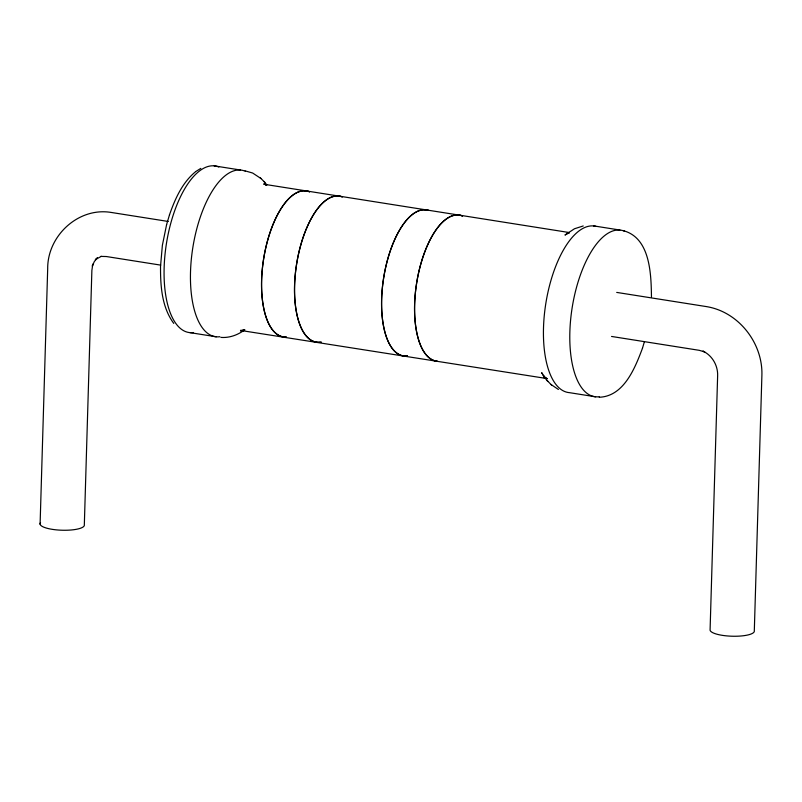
<?xml version="1.0" encoding="UTF-8"?>
<svg xmlns="http://www.w3.org/2000/svg" width="802" height="802" viewBox="0 0 802 802"><rect width="100%" height="100%" fill="white"/><g stroke="black" fill="none" stroke-linecap="round" stroke-linejoin="round"><path stroke-width="1.2" d="M40.1 524.207L47.689 268.63C47.398 235.798 78.506 206.776 111.488 212.49L168.31 221.472M651.445 296.84L651.455 296.67C651.144 274.324 650.332 237.973 623.475 230.725M166.615 224.54L162.375 245.312L160.53 266.334C160.4 285.853 161.743 307.166 173.773 323.427M169.483 214.876L169.543 214.665C175.067 198.916 182.255 182.645 195.467 171.798M599.224 397.251C623.956 396.378 635.084 367.847 642.442 348.339L642.502 348.128M166.575 224.67L169.543 214.665M642.442 348.339L644.437 341.592M244.78 329.752C237.993 334.955 229.482 338.083 220.871 337.401M195.909 171.448L200.811 168.39M242.445 330.825L244.189 329.853M101.313 256.339L95.318 259.658L97.433 257.813L94.325 261.542L92.31 266.144L92.811 264.119L91.879 270.414L84.33 524.779A22.165 5.734 1.7 0 1 60.581 530.172A22.165 5.734 1.7 0 1 40.531 522.724M244.008 329.863L240.69 331.015L244.72 330.163L240.49 330.424L547.084 378.584M569.079 232.76L564.969 235.036L574.483 228.76L583.224 225.963M569.31 232.56L567.265 232.841L569.38 232.71M100.841 256.399L106.355 256.53L160.701 265.121M569.41 232.56L263.878 184.219L266.896 184.971L264.048 183.708L265.953 184.831M214.194 165.864L240.57 170.034M593.54 225.873L619.916 230.044M616.708 292.409L706.883 306.675C738.782 312.058 762.862 343.146 761.9 375.186L754.311 630.763A22.165 5.734 1.7 0 1 733.459 636.247A22.165 5.734 1.7 0 1 710.081 630.192L717.63 375.827C718.061 365.652 712.216 355.376 702.883 351.106L704.707 351.928L699.244 350.324L611.545 336.449M189.914 332.619L216.289 336.79M595.625 396.8L569.25 392.629A84.21 36.04 -81 0 1 545.851 303.276A84.21 36.04 -81 0 1 595.856 226.334M245.131 170.866L252.65 173.031L261.011 178.545M546.092 378.283L544.077 377.782L547.014 378.815M546.984 378.734L544.117 377.04L546.573 378.835L543.004 375.306M558.413 389.481L550.974 384.459M542.613 374.243L541.651 372.679L546.533 379.958L551.696 385.171M547.175 380.689L547.866 381.381M264.119 181.623L266.033 183.838M260.289 177.833L264.81 182.315M543.696 375.988L544.919 377.511M437.21 361.201A73.874 31.619 -81 0 1 417.07 280.5A73.944 31.649 -81 0 1 462.533 215.979M462.523 216.049A73.874 31.619 -81 0 0 417.07 280.5A73.944 31.649 -81 0 0 437.2 361.271M407.376 355.988A73.944 31.649 -81 0 1 383.306 280.058A73.944 31.649 -81 0 1 428.579 210.395M407.386 355.908A73.874 31.619 -81 0 1 383.336 280.058A73.874 31.619 -81 0 1 428.569 210.465M320.329 342.143A73.874 31.619 -81 0 1 296.289 266.284A73.874 31.619 -81 0 1 341.512 196.69M321.391 342.033A73.944 31.649 -81 0 1 296.249 266.284A73.944 31.649 -81 0 1 342.514 196.991M286.294 337.101A73.944 31.649 -81 0 1 263.647 258.675A73.944 31.649 -81 0 1 309.542 191.768M286.294 337.02A73.874 31.619 -81 0 1 263.678 258.685A73.874 31.619 -81 0 1 309.522 191.848M219.878 336.71A84.29 36.07 -81 0 1 192.64 248.8A84.29 36.07 -81 0 1 245.171 171.177M193.493 332.539A84.29 36.07 -81 0 1 166.265 244.63A84.29 36.07 -81 0 1 218.796 166.996M599.214 396.719A84.29 36.07 -81 0 1 571.986 308.81A84.29 36.07 -81 0 1 624.507 231.187M266.184 184.831L264.69 183.457L266.124 184.881"/></g></svg>
